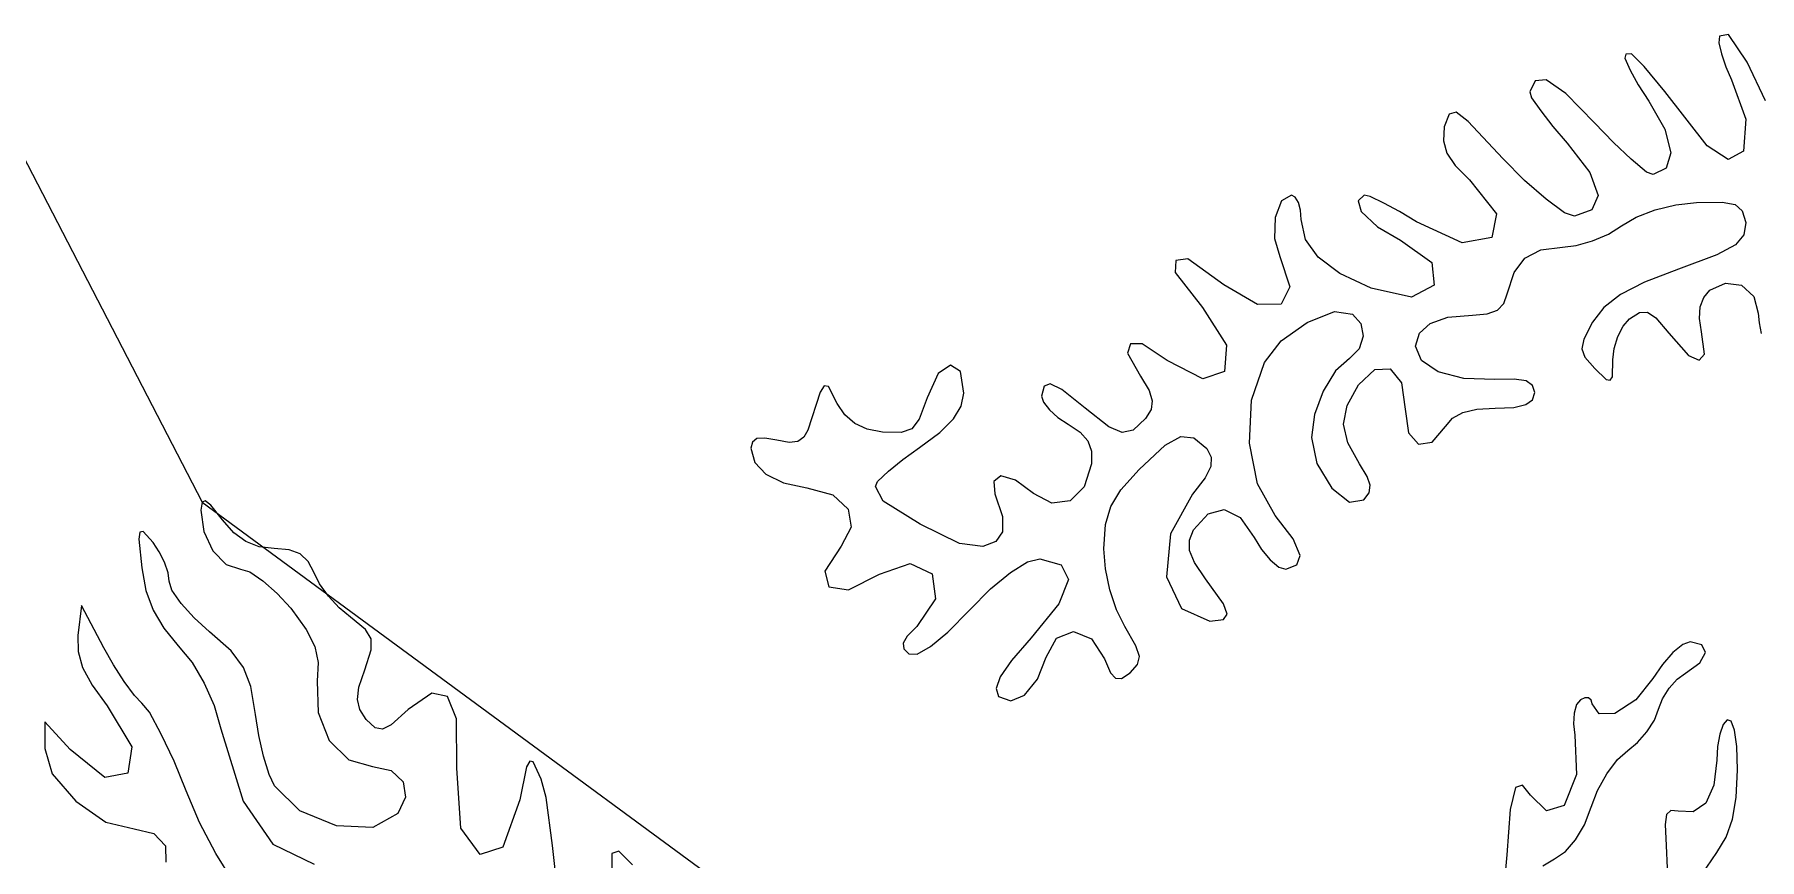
# Model space of a CAD drawing. Header units: metres. Extents: x -276 to 353, y -236 to 239.
# Drawn here: x 6.5 to 172.6, y -78.1 to 1.3 of the extents above; entities that cross this region are included whole.
import ezdxf

# ---------------------------------------------------------------- set-up
doc = ezdxf.new("R2010")
doc.units = ezdxf.units.M
doc.layers.add('Draw', color=2, linetype='CONTINUOUS')
doc.layers.add('Skip', color=1, linetype='CONTINUOUS')

msp = doc.modelspace()

# ---------------------------------------------------------------- linework, layer by layer
at = {"layer": 'draw'}
for p, q in [((168.73, 1.19), (168.67, 0.54)), ((168.67, 0.54), (168.9, -0.53)), ((169.6, 1.34), (168.73, 1.19)), ((171.39, -1.33), (169.6, 1.34)), ((159.7, -0.54), (159.62, -0.95)), ((159.62, -0.95), (160.12, -2.1)), ((160.25, -0.53), (159.7, -0.54)), ((161.47, -1.75), (160.25, -0.53)), ((168.9, -0.53), (169.32, -1.77)), ((173.16, -5.04), (171.39, -1.33)), ((150.96, -3.13), (150.45, -4.18)), ((152.03, -3.02), (150.96, -3.13)), ((153.93, -4.33), (152.03, -3.02)), ((160.12, -2.1), (160.89, -3.51)), ((163.46, -4.14), (161.47, -1.75)), ((169.32, -1.77), (169.89, -3.01)), ((169.89, -3.01), (171.26, -6.82)), ((150.45, -4.18), (150.61, -4.74)), ((150.61, -4.74), (151.51, -6.02)), ((156.68, -7.15), (153.93, -4.33)), ((160.89, -3.51), (161.92, -5.08)), ((167.53, -9.39), (163.46, -4.14)), ((142.68, -6.33), (142.22, -7.54)), ((143.35, -6.15), (142.68, -6.33)), ((144.51, -7.03), (143.35, -6.15)), ((151.51, -6.02), (152.67, -7.52)), ((161.92, -5.08), (163.46, -7.77)), ((142.22, -7.54), (142.15, -8.88)), ((147.86, -10.58), (144.51, -7.03)), ((152.67, -7.52), (154.06, -9.12)), ((158.5, -9.06), (156.68, -7.15)), ((163.46, -7.77), (164.04, -10.04)), ((171.26, -6.82), (171.04, -9.9)), ((142.15, -8.88), (142.48, -10.07)), ((154.06, -9.12), (156.24, -11.93)), ((160.21, -10.67), (158.5, -9.06)), ((169.55, -10.7), (167.53, -9.39)), ((171.04, -9.9), (169.55, -10.7)), ((142.48, -10.07), (143.28, -11.28)), ((143.28, -11.28), (144.65, -12.65)), ((149.96, -12.7), (147.86, -10.58)), ((161.69, -11.9), (160.21, -10.67)), ((163.59, -11.51), (162.35, -12.13)), ((164.04, -10.04), (163.59, -11.51)), ((144.65, -12.65), (147.26, -15.93)), ((152.02, -14.5), (149.96, -12.7)), ((156.24, -11.93), (157.03, -14.16)), ((162.35, -12.13), (161.69, -11.9)), ((126.55, -14.68), (125.95, -16.28)), ((127.51, -14.13), (126.55, -14.68)), ((127.87, -14.3), (127.51, -14.13)), ((128.17, -14.82), (127.87, -14.3)), ((128.38, -15.57), (128.17, -14.82)), ((134.5, -14.13), (133.92, -14.66)), ((133.92, -14.66), (134.23, -15.69)), ((135.09, -14.25), (134.5, -14.13)), ((136.39, -14.88), (135.09, -14.25)), ((137.92, -15.71), (136.39, -14.88)), ((153.81, -15.83), (152.02, -14.5)), ((157.03, -14.16), (156.44, -15.54)), ((164.52, -15.06), (166.5, -14.84)), ((166.5, -14.84), (168.99, -14.79)), ((168.99, -14.79), (170.22, -15.03)), ((125.95, -16.28), (125.86, -18.29)), ((128.45, -16.47), (128.38, -15.57)), ((128.87, -18.39), (128.45, -16.47)), ((134.23, -15.69), (135.8, -17.16)), ((139.54, -16.69), (137.92, -15.71)), ((147.26, -15.93), (146.8, -18.2)), ((154.77, -16.13), (153.81, -15.83)), ((156.44, -15.54), (154.77, -16.13)), ((159.29, -17.09), (160.71, -16.25)), ((160.71, -16.25), (162.52, -15.55)), ((162.52, -15.55), (164.52, -15.06)), ((170.22, -15.03), (170.89, -15.64)), ((170.89, -15.64), (171.25, -16.74)), ((135.8, -17.16), (137.99, -18.45)), ((143.93, -18.72), (139.54, -16.69)), ((146.8, -18.2), (143.93, -18.72)), ((156.48, -18.53), (158.02, -17.87)), ((158.02, -17.87), (159.29, -17.09)), ((171.07, -17.94), (170.26, -18.9)), ((171.25, -16.74), (171.07, -17.94)), ((125.86, -18.29), (126.39, -20.02)), ((130.08, -20.1), (128.87, -18.39)), ((137.99, -18.45), (141.01, -20.62)), ((149.99, -20.19), (151.53, -19.39)), ((151.53, -19.39), (153.61, -19.13)), ((153.61, -19.13), (154.93, -18.98)), ((154.93, -18.98), (156.48, -18.53)), ((168.48, -19.86), (164.78, -21.24)), ((170.26, -18.9), (168.48, -19.86)), ((116.37, -20.4), (116.3, -21.57)), ((116.3, -21.57), (118.95, -24.94)), ((117.52, -20.26), (116.37, -20.4)), ((121, -22.74), (117.52, -20.26)), ((126.39, -20.02), (127.36, -22.96)), ((132.16, -21.65), (130.08, -20.1)), ((141.01, -20.62), (141.25, -22.79)), ((148.29, -23.63), (148.94, -21.58)), ((148.94, -21.58), (149.99, -20.19)), ((164.78, -21.24), (161.5, -22.51)), ((124.23, -24.65), (121, -22.74)), ((127.36, -22.96), (126.5, -24.6)), ((135.18, -23.08), (132.16, -21.65)), ((139.06, -23.94), (135.18, -23.08)), ((141.25, -22.79), (139.06, -23.94)), ((161.5, -22.51), (159.2, -23.7)), ((167.78, -23.27), (169.29, -22.58)), ((169.29, -22.58), (170.85, -22.8)), ((170.85, -22.8), (172.02, -23.87)), ((126.5, -24.6), (124.23, -24.65)), ((147.33, -25.18), (147.94, -24.56)), ((147.94, -24.56), (148.29, -23.63)), ((159.2, -23.7), (157.58, -24.94)), ((166.8, -25.98), (166.87, -24.87)), ((166.87, -24.87), (167.2, -23.96)), ((167.2, -23.96), (167.78, -23.27)), ((172.02, -23.87), (172.46, -25.48)), ((118.95, -24.94), (121.24, -28.55)), ((126.5, -28.15), (129.03, -26.38)), ((129.03, -26.38), (131.64, -25.33)), ((131.64, -25.33), (133.39, -25.59)), ((133.39, -25.59), (134.17, -26.47)), ((134.17, -26.47), (134.4, -27.69)), ((139.82, -27.4), (140.85, -26.46)), ((140.85, -26.46), (142.56, -25.87)), ((142.56, -25.87), (144.93, -25.66)), ((144.93, -25.66), (146.36, -25.54)), ((146.36, -25.54), (147.33, -25.18)), ((156.49, -26.35), (155.66, -27.98)), ((157.58, -24.94), (156.49, -26.35)), ((159.44, -26.73), (160.06, -26.03)), ((160.06, -26.03), (161.02, -25.43)), ((161.02, -25.43), (161.78, -25.4)), ((161.78, -25.4), (162.59, -25.94)), ((162.59, -25.94), (163.85, -27.41)), ((166.98, -27.29), (166.8, -25.98)), ((172.46, -25.48), (172.54, -26.41)), ((172.54, -26.41), (172.75, -27.43)), ((124.9, -30.22), (126.5, -28.15)), ((134.4, -27.69), (134.01, -28.93)), ((139.45, -28.65), (139.82, -27.4)), ((155.66, -27.98), (155.48, -28.92)), ((158.57, -28.87), (158.92, -27.74)), ((158.92, -27.74), (159.44, -26.73)), ((163.85, -27.41), (165.73, -29.57)), ((167.28, -29.42), (166.98, -27.29)), ((112, -28.44), (111.73, -29.32)), ((111.73, -29.32), (112.98, -31.54)), ((113.12, -28.43), (112, -28.44)), ((115.53, -30.03), (113.12, -28.43)), ((121.24, -28.55), (121.05, -31.08)), ((133.09, -29.83), (131.74, -31.04)), ((134.01, -28.93), (133.09, -29.83)), ((140.02, -30.05), (139.45, -28.65)), ((155.48, -28.92), (155.77, -29.73)), ((155.77, -29.73), (156.71, -30.81)), ((158.45, -29.96), (158.57, -28.87)), ((165.73, -29.57), (166.76, -30)), ((166.76, -30), (167.28, -29.42)), ((93.49, -31.3), (92.44, -33.63)), ((94.68, -30.5), (93.49, -31.3)), ((95.63, -31.1), (94.68, -30.5)), ((95.95, -33.17), (95.63, -31.1)), ((112.98, -31.54), (113.81, -32.94)), ((118.97, -31.8), (115.53, -30.03)), ((121.05, -31.08), (118.97, -31.8)), ((123.66, -33.87), (124.9, -30.22)), ((131.74, -31.04), (130.55, -32.98)), ((133.97, -32.39), (135.54, -30.9)), ((135.54, -30.9), (137.01, -30.84)), ((137.01, -30.84), (138.1, -32.18)), ((141.64, -31.14), (140.02, -30.05)), ((144.1, -31.78), (141.64, -31.14)), ((156.71, -30.81), (157.82, -31.88)), ((158.42, -31.6), (158.45, -29.96)), ((82.11, -33.09), (80.94, -36.73)), ((82.5, -32.49), (82.11, -33.09)), ((82.91, -32.55), (82.5, -32.49)), ((83.77, -34.16), (82.91, -32.55)), ((95.69, -34.43), (95.95, -33.17)), ((103.69, -32.51), (103.45, -33.46)), ((104.27, -32.27), (103.69, -32.51)), ((105.4, -32.83), (104.27, -32.27)), ((107.63, -34.63), (105.4, -32.83)), ((113.81, -32.94), (114.1, -33.92)), ((130.55, -32.98), (129.72, -35.25)), ((132.88, -34.38), (133.97, -32.39)), ((138.1, -32.18), (138.45, -34.73)), ((147.1, -31.86), (144.1, -31.78)), ((148.96, -31.82), (147.1, -31.86)), ((150.09, -32.01), (148.96, -31.82)), ((150.71, -32.44), (150.09, -32.01)), ((150.95, -33.13), (150.71, -32.44)), ((150.71, -33.81), (150.95, -33.13)), ((157.82, -31.88), (158.2, -31.93)), ((158.2, -31.93), (158.42, -31.6)), ((84.51, -35.28), (83.77, -34.16)), ((92.44, -33.63), (91.66, -35.67)), ((94.95, -35.66), (95.69, -34.43)), ((103.45, -33.46), (103.62, -34.06)), ((103.62, -34.06), (104.19, -34.8)), ((104.19, -34.8), (105.02, -35.53)), ((109.92, -36.43), (107.63, -34.63)), ((113.98, -34.75), (113.44, -35.63)), ((114.1, -33.92), (113.98, -34.75)), ((123.45, -37.98), (123.66, -33.87)), ((132.53, -36.15), (132.88, -34.38)), ((138.45, -34.73), (138.77, -36.99)), ((144, -35.05), (145.37, -34.73)), ((145.37, -34.73), (147.13, -34.63)), ((147.13, -34.63), (148.91, -34.55)), ((148.91, -34.55), (150.06, -34.28)), ((150.06, -34.28), (150.71, -33.81)), ((85.46, -36.1), (84.51, -35.28)), ((86.65, -36.65), (85.46, -36.1)), ((91.66, -35.67), (90.94, -36.6)), ((93.65, -36.96), (94.95, -35.66)), ((105.02, -35.53), (105.99, -36.15)), ((105.99, -36.15), (107.17, -36.93)), ((111.2, -36.98), (109.92, -36.43)), ((113.44, -35.63), (112.25, -36.74)), ((129.72, -35.25), (129.45, -37.45)), ((132.92, -37.95), (132.53, -36.15)), ((141.05, -37.91), (142.33, -36.38)), ((142.33, -36.38), (143, -35.6)), ((143, -35.6), (144, -35.05)), ((75.61, -37.9), (75.45, -38.48)), ((76.03, -37.56), (75.61, -37.9)), ((76.78, -37.5), (76.03, -37.56)), ((77.94, -37.71), (76.78, -37.5)), ((79.13, -37.92), (77.94, -37.71)), ((79.97, -37.82), (79.13, -37.92)), ((80.55, -37.43), (79.97, -37.82)), ((80.94, -36.73), (80.55, -37.43)), ((88.12, -36.93), (86.65, -36.65)), ((89.92, -36.97), (88.12, -36.93)), ((90.94, -36.6), (89.92, -36.97)), ((91.7, -38.4), (93.65, -36.96)), ((107.17, -36.93), (107.89, -37.76)), ((107.89, -37.76), (108.24, -38.75)), ((112.25, -36.74), (111.2, -36.98)), ((112.85, -40.53), (115.35, -38.19)), ((115.35, -38.19), (116.86, -37.34)), ((116.86, -37.34), (118.09, -37.47)), ((118.09, -37.47), (119.35, -38.51)), ((124.23, -41.9), (123.45, -37.98)), ((129.45, -37.45), (129.94, -39.95)), ((134.06, -39.99), (132.92, -37.95)), ((138.77, -36.99), (139.75, -38.1)), ((139.75, -38.1), (141.05, -37.91)), ((75.45, -38.48), (75.82, -39.85)), ((75.82, -39.85), (76.88, -40.98)), ((88.69, -40.69), (90.07, -39.56)), ((90.07, -39.56), (91.7, -38.4)), ((108.24, -38.75), (108.24, -39.97)), ((119.35, -38.51), (119.77, -39.35)), ((119.77, -39.35), (119.74, -40.24)), ((76.88, -40.98), (78.59, -41.82)), ((87.65, -41.68), (88.69, -40.69)), ((99.52, -41.15), (98.85, -41.68)), ((100.94, -41.54), (99.52, -41.15)), ((108.24, -39.97), (107.55, -42.19)), ((111.09, -42.47), (112.85, -40.53)), ((119.2, -41.33), (117.98, -42.91)), ((119.74, -40.24), (119.2, -41.33)), ((129.94, -39.95), (131.38, -42.32)), ((134.81, -41.19), (134.06, -39.99)), ((135.09, -42.05), (134.81, -41.19)), ((78.59, -41.82), (80.85, -42.29)), ((80.85, -42.29), (83.33, -42.98)), ((83.33, -42.98), (84.83, -44.34)), ((87.45, -42.18), (87.65, -41.68)), ((88.19, -43.58), (87.45, -42.18)), ((98.85, -41.68), (98.95, -42.88)), ((98.95, -42.88), (99.67, -45.05)), ((102.68, -42.83), (100.94, -41.54)), ((104.44, -43.76), (102.68, -42.83)), ((107.55, -42.19), (106.19, -43.55)), ((110.1, -44.09), (111.09, -42.47)), ((117.98, -42.91), (115.85, -46.73)), ((125.95, -44.94), (124.23, -41.9)), ((131.38, -42.32), (133.1, -43.68)), ((134.49, -43.46), (134.98, -42.77)), ((134.98, -42.77), (135.09, -42.05)), ((22.6, -43.67), (22.48, -44.44)), ((22.48, -44.44), (22.76, -46.49)), ((22.91, -43.53), (22.6, -43.67)), ((23.45, -43.95), (22.91, -43.53)), ((24.56, -45.38), (23.45, -43.95)), ((84.83, -44.34), (85.1, -46.08)), ((91.75, -45.78), (88.19, -43.58)), ((106.19, -43.55), (104.44, -43.76)), ((109.6, -45.83), (110.1, -44.09)), ((118.08, -46.33), (119.5, -44.8)), ((119.5, -44.8), (121.04, -44.39)), ((121.04, -44.39), (122.56, -45.16)), ((133.1, -43.68), (134.49, -43.46)), ((16.94, -46.51), (16.62, -46.56)), ((17.88, -47.57), (16.94, -46.51)), ((22.76, -46.49), (23.64, -48.35)), ((25.66, -46.62), (24.56, -45.38)), ((85.1, -46.08), (84.15, -47.9)), ((95.53, -47.64), (91.75, -45.78)), ((99.67, -45.05), (99.69, -46.52)), ((109.45, -48.16), (109.6, -45.83)), ((117.68, -47.33), (118.08, -46.33)), ((122.56, -45.16), (123.91, -47.06)), ((127.67, -47.21), (125.95, -44.94)), ((16.62, -46.56), (16.51, -47.22)), ((16.51, -47.22), (16.8, -50)), ((18.48, -48.44), (17.88, -47.57)), ((26.83, -47.47), (25.66, -46.62)), ((28.11, -47.96), (26.83, -47.47)), ((29.55, -48.13), (28.11, -47.96)), ((30.99, -48.25), (29.55, -48.13)), ((84.15, -47.9), (82.56, -50.32)), ((97.77, -47.94), (95.53, -47.64)), ((99.04, -47.45), (97.77, -47.94)), ((99.69, -46.52), (99.04, -47.45)), ((109.59, -50.08), (109.45, -48.16)), ((115.85, -46.73), (115.47, -50.85)), ((117.7, -48.31), (117.68, -47.33)), ((123.91, -47.06), (124.63, -48.24)), ((128.33, -48.8), (127.67, -47.21)), ((18.99, -49.46), (18.48, -48.44)), ((19.34, -50.46), (18.99, -49.46)), ((23.64, -48.35), (24.91, -49.67)), ((24.91, -49.67), (26.31, -50.13)), ((32.04, -48.65), (30.99, -48.25)), ((32.81, -49.38), (32.04, -48.65)), ((33.39, -50.49), (32.81, -49.38)), ((87.84, -50.6), (90.8, -49.59)), ((90.8, -49.59), (92.92, -50.58)), ((100.44, -50.45), (102.08, -49.43)), ((102.08, -49.43), (103.29, -49.13)), ((103.29, -49.13), (105.32, -49.7)), ((105.32, -49.7), (106.02, -51.12)), ((118.17, -49.47), (117.7, -48.31)), ((119.23, -51.04), (118.17, -49.47)), ((124.63, -48.24), (125.47, -49.23)), ((125.47, -49.23), (126.3, -49.92)), ((126.97, -50.13), (128.02, -49.72)), ((128.02, -49.72), (128.33, -48.8)), ((16.8, -50), (17.2, -52.17)), ((19.45, -51.27), (19.34, -50.46)), ((19.69, -52.15), (19.45, -51.27)), ((26.31, -50.13), (27.2, -50.37)), ((27.2, -50.37), (28.47, -51.23)), ((28.47, -51.23), (29.85, -52.45)), ((33.92, -51.53), (33.39, -50.49)), ((82.56, -50.32), (82.95, -51.83)), ((84.85, -52.1), (87.84, -50.6)), ((92.92, -50.58), (93.23, -52.99)), ((98.54, -52.01), (100.44, -50.45)), ((106.02, -51.12), (105.12, -53.46)), ((110.01, -52.11), (109.59, -50.08)), ((115.47, -50.85), (116.91, -53.92)), ((120.95, -53.46), (119.23, -51.04)), ((126.3, -49.92), (126.97, -50.13)), ((17.2, -52.17), (17.89, -54.08)), ((20.58, -53.43), (19.69, -52.15)), ((29.85, -52.45), (31.14, -53.89)), ((34.79, -52.71), (33.92, -51.53)), ((35.82, -53.84), (34.79, -52.71)), ((82.95, -51.83), (84.85, -52.1)), ((93.23, -52.99), (91.42, -55.65)), ((96.49, -54.08), (98.54, -52.01)), ((110.65, -54.04), (110.01, -52.11)), ((10.98, -53.63), (10.64, -56.49)), ((13.14, -57.69), (10.98, -53.63)), ((17.89, -54.08), (18.91, -55.81)), ((21.83, -54.82), (20.58, -53.43)), ((31.14, -53.89), (32.63, -55.93)), ((36.88, -54.74), (35.82, -53.84)), ((38.34, -55.93), (36.88, -54.74)), ((94.43, -56.18), (96.49, -54.08)), ((105.12, -53.46), (102.45, -56.74)), ((111.45, -55.63), (110.65, -54.04)), ((116.91, -53.92), (119.65, -55.13)), ((121.31, -54.45), (120.95, -53.46)), ((120.95, -54.96), (121.31, -54.45)), ((18.91, -55.81), (20.31, -57.5)), ((23.31, -56.14), (21.83, -54.82)), ((25.39, -57.99), (23.31, -56.14)), ((32.63, -55.93), (33.45, -57.55)), ((38.88, -56.82), (38.34, -55.93)), ((91.42, -55.65), (90.49, -56.58)), ((92.76, -57.57), (94.43, -56.18)), ((104.88, -56.77), (106.51, -56.11)), ((106.51, -56.11), (108.24, -56.84)), ((112.53, -57.5), (111.45, -55.63)), ((119.65, -55.13), (120.95, -54.96)), ((10.64, -56.49), (10.66, -58.04)), ((10.66, -58.04), (11.1, -59.6)), ((14.08, -59.34), (13.14, -57.69)), ((20.31, -57.5), (21.64, -59.12)), ((26.58, -59.57), (25.39, -57.99)), ((33.45, -57.55), (33.77, -59.11)), ((38.27, -59.8), (38.89, -57.89)), ((38.89, -57.89), (38.88, -56.82)), ((90.49, -56.58), (90.11, -57.25)), ((90.11, -57.25), (90.18, -57.78)), ((90.18, -57.78), (90.66, -58.26)), ((91.47, -58.31), (92.76, -57.57)), ((102.45, -56.74), (100.55, -58.92)), ((103.87, -58.59), (104.88, -56.77)), ((108.24, -56.84), (109.49, -58.74)), ((112.86, -58.53), (112.53, -57.5)), ((165.18, -57.36), (164.22, -58.15)), ((165.91, -57.13), (165.18, -57.36)), ((167.03, -57.42), (165.91, -57.13)), ((167.38, -58.15), (167.03, -57.42)), ((11.1, -59.6), (12.01, -61.3)), ((15.11, -60.93), (14.08, -59.34)), ((21.64, -59.12), (22.82, -61.09)), ((27.29, -61.41), (26.58, -59.57)), ((33.77, -59.11), (33.69, -60.9)), ((37.71, -61.49), (38.27, -59.8)), ((90.66, -58.26), (91.47, -58.31)), ((100.55, -58.92), (99.47, -60.49)), ((103.04, -60.72), (103.87, -58.59)), ((109.49, -58.74), (110.08, -60.09)), ((111.97, -60.11), (112.68, -59.31)), ((112.68, -59.31), (112.86, -58.53)), ((163.22, -59.29), (162.31, -60.63)), ((164.22, -58.15), (163.22, -59.29)), ((165.46, -60.12), (166.84, -59.15)), ((166.84, -59.15), (167.38, -58.15)), ((12.01, -61.3), (13.46, -63.29)), ((16.09, -62.27), (15.11, -60.93)), ((22.82, -61.09), (23.77, -63.25)), ((27.76, -64.11), (27.29, -61.41)), ((33.69, -60.9), (33.77, -63.91)), ((99.47, -60.49), (99.06, -61.62)), ((101.81, -62.24), (103.04, -60.72)), ((110.08, -60.09), (110.57, -60.62)), ((110.57, -60.62), (111.15, -60.63)), ((111.15, -60.63), (111.97, -60.11)), ((162.31, -60.63), (160.67, -62.69)), ((163.88, -61.58), (164.65, -60.7)), ((164.65, -60.7), (165.46, -60.12)), ((16.81, -63.02), (16.09, -62.27)), ((17.55, -63.9), (16.81, -63.02)), ((37.57, -62.66), (37.71, -61.49)), ((37.8, -63.62), (37.57, -62.66)), ((44.73, -62.05), (42.45, -63.63)), ((46.24, -62.38), (44.73, -62.05)), ((47.09, -64.54), (46.24, -62.38)), ((99.06, -61.62), (99.3, -62.38)), ((99.3, -62.38), (100.47, -62.8)), ((100.47, -62.8), (101.81, -62.24)), ((155.35, -62.69), (154.96, -63.14)), ((155.77, -62.51), (155.35, -62.69)), ((156.12, -62.52), (155.77, -62.51)), ((156.36, -62.72), (156.12, -62.52)), ((156.45, -63.07), (156.36, -62.72)), ((157.14, -64.05), (156.45, -63.07)), ((160.67, -62.69), (158.65, -64.01)), ((162.86, -63.6), (163.24, -62.6)), ((163.24, -62.6), (163.88, -61.58)), ((13.46, -63.29), (15.84, -67.21)), ((18.68, -66.01), (17.55, -63.9)), ((23.77, -63.25), (24.42, -65.48)), ((28.07, -66.12), (27.76, -64.11)), ((33.77, -63.91), (34.85, -66.6)), ((38.41, -64.59), (37.8, -63.62)), ((39.26, -65.39), (38.41, -64.59)), ((42.45, -63.63), (40.82, -65.1)), ((47.15, -69.26), (47.09, -64.54)), ((154.73, -63.97), (154.66, -65)), ((154.96, -63.14), (154.73, -63.97)), ((158.65, -64.01), (157.14, -64.05)), ((161.74, -65.77), (162.46, -64.64)), ((162.46, -64.64), (162.86, -63.6)), ((169.45, -64.63), (169.06, -65.08)), ((169.86, -64.74), (169.45, -64.63)), ((170.18, -65.63), (169.86, -64.74)), ((9.9, -67.48), (7.45, -64.83)), ((7.45, -64.83), (7.45, -67.39)), ((19.9, -68.61), (18.68, -66.01)), ((24.42, -65.48), (26.57, -72.45)), ((28.53, -68.13), (28.07, -66.12)), ((39.97, -65.53), (39.26, -65.39)), ((40.82, -65.1), (39.97, -65.53)), ((154.66, -65), (154.79, -66.1)), ((154.79, -66.1), (154.94, -69.9)), ((160.84, -66.8), (161.74, -65.77)), ((168.74, -66.01), (168.52, -67.2)), ((169.06, -65.08), (168.74, -66.01)), ((170.38, -67.2), (170.18, -65.63)), ((7.45, -67.39), (8.18, -69.83)), ((13.25, -70.16), (9.9, -67.48)), ((15.84, -67.21), (15.47, -69.77)), ((34.85, -66.6), (36.72, -68.46)), ((158.9, -68.44), (159.89, -67.57)), ((159.89, -67.57), (160.84, -66.8)), ((168.52, -67.2), (168.45, -68.49)), ((170.45, -69.43), (170.38, -67.2)), ((21.06, -71.45), (19.9, -68.61)), ((29.07, -69.88), (28.53, -68.13)), ((36.72, -68.46), (39, -69.13)), ((39, -69.13), (40.82, -69.51)), ((40.82, -69.51), (41.98, -70.58)), ((47.51, -75.04), (47.15, -69.26)), ((53.84, -69.14), (53.19, -72.31)), ((54.15, -68.59), (53.84, -69.14)), ((54.5, -68.65), (54.15, -68.59)), ((55.24, -70.32), (54.5, -68.65)), ((157.88, -69.81), (158.9, -68.44)), ((168.45, -68.49), (168.19, -70.91)), ((170.34, -72.1), (170.45, -69.43)), ((8.18, -69.83), (10.44, -72.44)), ((15.47, -69.77), (13.25, -70.16)), ((29.59, -70.98), (29.07, -69.88)), ((32.01, -73.39), (29.59, -70.98)), ((41.98, -70.58), (42.19, -72.08)), ((55.73, -72.1), (55.24, -70.32)), ((149.08, -71.12), (148.56, -73.26)), ((149.75, -70.91), (149.08, -71.12)), ((150.51, -71.86), (149.75, -70.91)), ((154.94, -69.9), (153.76, -72.86)), ((156.36, -73.02), (156.98, -71.41)), ((156.98, -71.41), (157.88, -69.81)), ((168.19, -70.91), (167.4, -72.64)), ((10.44, -72.44), (13.34, -74.46)), ((22.36, -74.49), (21.06, -71.45)), ((26.57, -72.45), (29.43, -76.58)), ((42.19, -72.08), (41.44, -73.64)), ((53.19, -72.31), (51.58, -76.89)), ((56.35, -76.72), (55.73, -72.1)), ((152.05, -73.37), (150.51, -71.86)), ((153.76, -72.86), (152.05, -73.37)), ((155.71, -74.72), (156.36, -73.02)), ((167.4, -72.64), (166.19, -73.47)), ((169.99, -74.19), (170.34, -72.1)), ((13.34, -74.46), (16.05, -75.13)), ((23.93, -77.5), (22.36, -74.49)), ((35.54, -74.84), (32.01, -73.39)), ((41.44, -73.64), (39.06, -74.97)), ((148.56, -73.26), (148.23, -77.62)), ((154.87, -76.17), (155.71, -74.72)), ((163.62, -73.73), (163.48, -74.71)), ((163.48, -74.71), (163.6, -76.71)), ((164.04, -73.36), (163.62, -73.73)), ((164.73, -73.4), (164.04, -73.36)), ((166.19, -73.47), (164.73, -73.4)), ((169.37, -75.91), (169.99, -74.19)), ((16.05, -75.13), (17.95, -75.57)), ((17.95, -75.57), (19.09, -76.76)), ((39.06, -74.97), (35.54, -74.84)), ((49.39, -77.6), (47.51, -75.04)), ((153.89, -77.29), (154.87, -76.17)), ((168.45, -77.4), (169.37, -75.91)), ((19.09, -76.76), (19.1, -78.31)), ((25.56, -80.11), (23.93, -77.5)), ((29.43, -76.58), (33.41, -78.53)), ((51.58, -76.89), (49.39, -77.6)), ((56.95, -82.26), (56.35, -76.72)), ((62.07, -77.5), (62.05, -79.3)), ((62.74, -77.26), (62.07, -77.5)), ((64.04, -78.58), (62.74, -77.26)), ((148.23, -77.62), (148.01, -80.08)), ((151.71, -78.68), (152.82, -78)), ((152.82, -78), (153.89, -77.29)), ((163.6, -76.71), (163.69, -78.9)), ((167.01, -79.52), (168.45, -77.4))]:
    msp.add_line(p, q, dxfattribs=at)
at = {"layer": 'skip'}
for p, q in [((0, 0), (22.6, -43.67)), ((22.6, -43.67), (230.95, -196.74))]:
    msp.add_line(p, q, dxfattribs=at)

doc.saveas('drawing.dxf')
